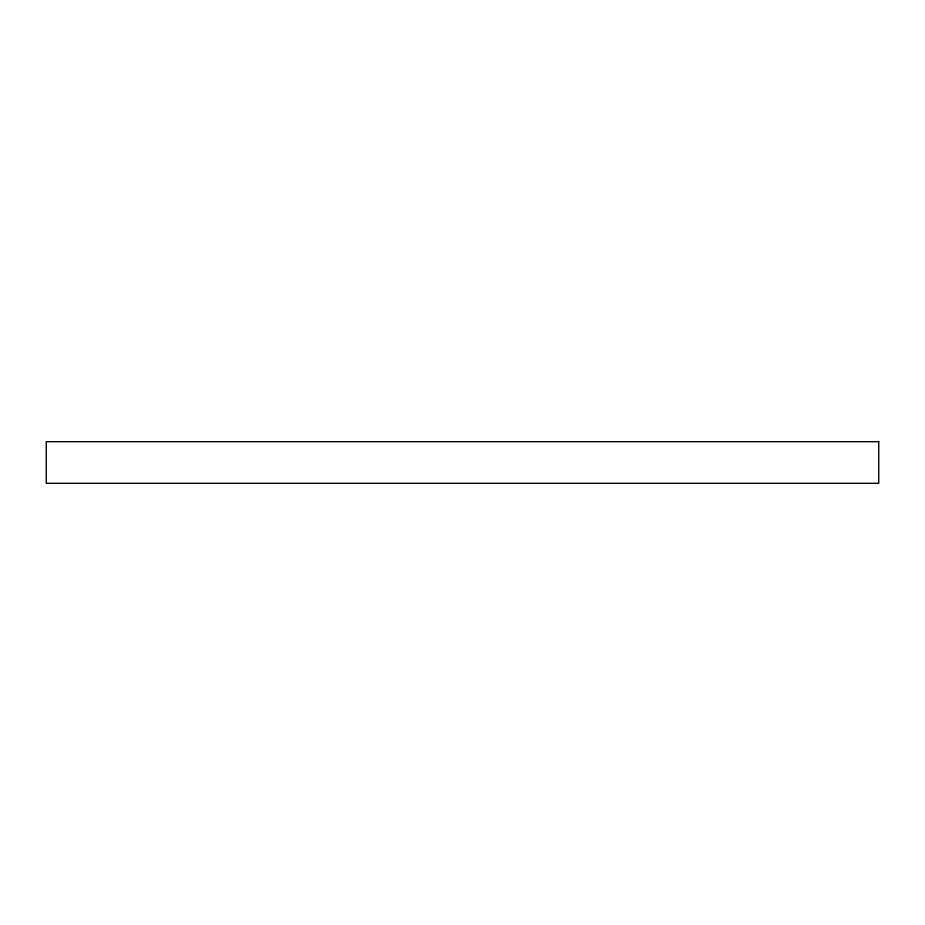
<?xml version="1.0" encoding="UTF-8"?>
<svg xmlns="http://www.w3.org/2000/svg" width="925" height="925" viewBox="0 0 925 925"><rect width="100%" height="100%" fill="white"/><g stroke="black" fill="none" stroke-linecap="round" stroke-linejoin="round"><path stroke-width="1.39" d="M878.75 441.688L46.25 441.688L46.25 483.312L878.75 483.312L878.75 441.688"/></g></svg>
